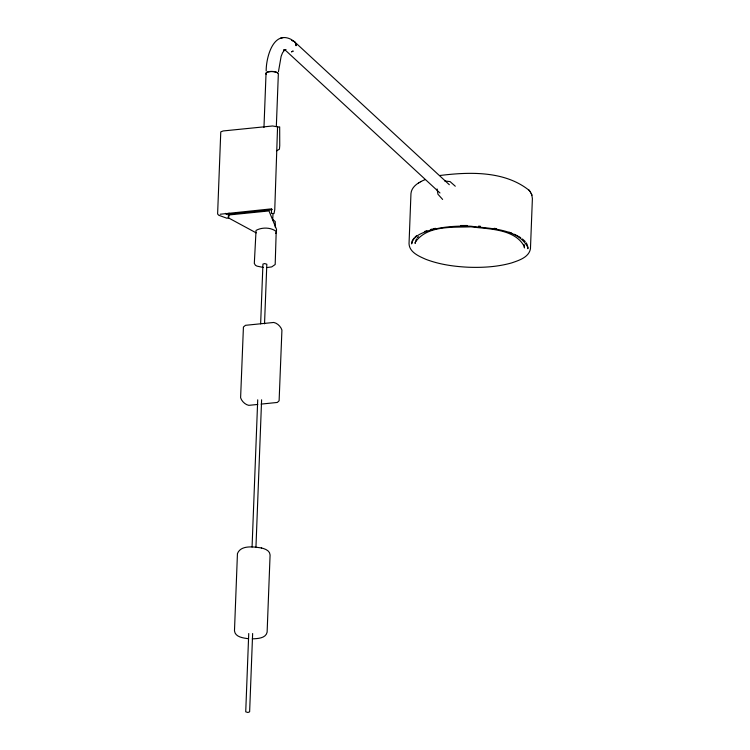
<?xml version="1.0" encoding="UTF-8"?>
<svg xmlns="http://www.w3.org/2000/svg" width="750" height="750" viewBox="0 0 750 750"><rect width="100%" height="100%" fill="white"/><g stroke="black" fill="none" stroke-linecap="round" stroke-linejoin="round"><path stroke-width="1.12" d="M228.891 216.534L229.022 213.066M263.962 127.472L266.025 73.753M248.737 633.534L245.728 711.825L247.894 712.5L249.628 711.816L252.638 633.516M252.066 547.059L257.719 399.816M260.634 323.859L262.941 264.084L264.656 263.569L266.822 264.244L264.534 323.841M255.956 547.041L261.609 399.797M271.584 208.791L271.406 213.412L274.012 213.562L274.762 209.625L277.566 126.844L272.587 125.981L223.191 130.95L220.772 131.869L217.613 213.975L218.747 215.259L227.034 218.287L228.844 217.697M272.747 219.684L272.972 213.853M276.337 126.291L278.353 73.753M275.306 227.278L275.212 221.494L272.587 219.459M415.162 242.559L415.125 243.412L416.447 238.922M524.438 247.088L524.409 247.941L524.128 244.603M527.897 248.091L527.869 248.7L527.85 246.769M266.175 70.903C266.091 57.694 273.291 29.1 292.153 39.956M278.456 71.691L281.137 56.306L282.534 52.809L284.859 49.613L283.856 50.663L285.994 49.547L283.631 50.119L285.103 49.762M437.081 188.953L437.944 194.213L442.622 199.434M415.322 242.184C427.013 225.178 452.597 227.578 470.972 226.828C488.494 229.153 515.175 228.675 524.372 246.703M413.944 238.162L412.303 240.675L411.609 243.881C413.147 235.669 422.672 232.781 429.544 230.409C442.987 226.566 457.106 225.75 471.019 226.237C489.666 228.703 518.044 228.206 527.831 247.378M275.616 233.522L276.412 232.134L276.525 229.341L268.988 210.928L228.412 215.006L228.309 217.8L256.209 232.884M417.328 237.75L418.444 236.616M415.134 236.953L416.55 235.781M220.172 214.238L270.384 208.969L272.156 209.475M425.419 179.494C419.241 182.025 411.694 186.094 410.963 193.528L409.031 243.778C409.491 252.384 419.081 256.312 425.869 259.322C439.425 264.506 453.975 266.541 468.403 267.234C482.934 267.75 497.691 266.887 511.725 262.884C518.906 260.4 528.862 257.391 530.456 248.803L532.388 198.562L531.741 194.578M418.556 182.934L419.053 182.644M420.478 181.819L420.956 181.537M276.478 150.956L279.431 149.166L279.741 145.659L279.675 126.872L277.341 127.106M424.425 231.562L426.909 230.644M430.509 229.537L432.403 229.012M280.575 38.194L281.728 37.922M282.037 37.837L283.2 37.556M433.397 228.778L435.394 228.3M439.838 175.509C469.481 171.816 504.9 170.691 529.303 190.491M455.287 186.225L450.056 181.584L444.713 180.994M271.725 209.812L226.519 214.359L225.431 213.356M257.756 404.447L248.803 405.347C245.213 404.709 241.622 401.137 240.609 397.734L243.422 327.019L245.494 325.312L273.731 322.462C277.312 323.091 280.912 326.663 281.925 330.066L279.113 400.781L277.331 402.45L261.122 404.1M266.925 267.572L271.744 266.887L275.184 264.506L276.206 231.441C270.769 227.25 261.975 227.109 256.05 230.4L254.316 263.419L255.441 265.294L256.988 266.119L263.316 267.469M284.513 49.913L285.422 49.866M252.272 638.878C257.428 638.578 265.744 638.503 267.122 632.194L270.084 554.981C269.972 550.566 264.909 548.775 261.319 547.941M460.622 225.525L467.241 225.506M478.622 226.106L480.487 226.294M248.512 638.728C243.488 638.025 235.181 637.228 234.478 630.844L237.441 553.631C240.863 544.659 254.1 546.872 261.637 548.006M494.334 228.3L496.622 228.759M509.053 232.191L511.772 233.203M514.312 234.262L518.091 236.156M284.344 49.753L285.291 50.213M518.812 236.541L520.744 237.741M286.031 50.831L439.969 192.975M522.469 238.969L525.225 241.509M294.525 41.775L449.325 184.716M529.988 191.353L531.975 195.169M528.928 190.013L530.372 191.841M526.247 242.812L527.559 245.447M531.178 193.209L531.413 193.791M291.994 40.528A6.206 5.4 -47.3 0 1 296.062 45.722A6.206 5.466 -50.1 0 0 291.919 40.472M293.044 51.113L291.591 51.806L293.044 51.113M269.944 71.653A6.206 2.147 2.2 0 0 266.409 74.306A6.206 2.316 3 0 1 269.953 71.466A6.206 2.316 3 0 1 277.978 73.144A6.206 2.147 2.2 0 0 269.944 71.653"/></g></svg>
